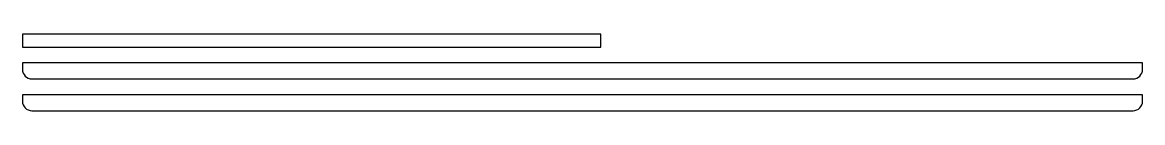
# Model space of a CAD drawing. Header units: millimetres. Extents: x -5 to 346, y 195 to 220.
import ezdxf

# ---------------------------------------------------------------- set-up
doc = ezdxf.new("R2010")
doc.units = ezdxf.units.MM

msp = doc.modelspace()

# ---------------------------------------------------------------- linework, layer by layer
at = {"color": 7, "linetype": 'Continuous', "lineweight": 25}
for p, q in [((-5, 219.5), (-5, 215.5)), ((176, 219.5), (-5, 219.5)), ((176, 215.5), (176, 219.5)), ((-5, 215.5), (176, 215.5)), ((345.5, 210.5), (-5, 210.5)), ((-5, 210.5), (-5, 208.5)), ((345.5, 208.5), (345.5, 210.5)), ((-2, 205.5), (342.5, 205.5)), ((345.5, 200.5), (-5, 200.5)), ((-5, 200.5), (-5, 198.5)), ((345.5, 198.5), (345.5, 200.5)), ((-2, 195.5), (342.5, 195.5))]:
    msp.add_line(p, q, dxfattribs=at)
for centre, start, end in [((-2, 208.5), 180, 270), ((342.5, 208.5), 270, 0), ((-2, 198.5), 180, 270), ((342.5, 198.5), 270, 0)]:
    msp.add_arc(centre, 3, start, end, dxfattribs=at)

doc.saveas('drawing.dxf')
